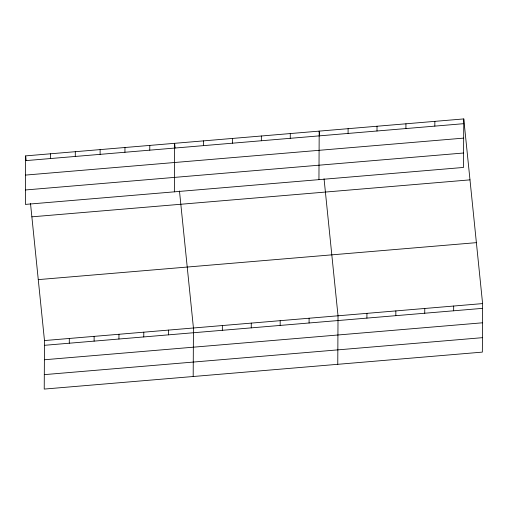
<?xml version="1.0" encoding="UTF-8"?>
<svg xmlns="http://www.w3.org/2000/svg" width="508" height="508" viewBox="0 0 508 508"><rect width="100%" height="100%" fill="white"/><g stroke="black" fill="none" stroke-linecap="round" stroke-linejoin="round"><path stroke-width="0.76" d="M25.654 155.886L25.4 204.406L463.518 167.443L463.772 118.923L25.654 155.886L26.13 160.572M30.512 203.543L44.482 340.557L44.228 389.077L482.346 352.114L482.6 303.594L463.772 118.923M50.457 158.547L50.483 153.791M69.285 343.224L69.31 338.461M75.286 156.451L75.305 151.695M94.113 341.128L94.132 336.366M100.108 154.356L100.133 149.6M118.936 339.033L118.961 334.27M124.936 152.26L124.962 147.504M143.764 336.937L143.789 332.181M149.765 150.171L149.79 145.409M168.593 334.842L168.618 330.086M174.358 191.84L174.612 143.313L175.095 148.006M193.186 376.511L193.44 327.99L179.47 190.976M203.505 145.637L203.53 140.875M222.333 330.308L222.358 325.552M232.423 143.192L232.448 138.436M251.25 327.87L251.276 323.113M261.334 140.754L261.36 135.998M280.162 325.431L280.187 320.669M290.252 138.316L290.278 133.56M309.08 322.993L309.105 318.23M318.941 179.641L319.195 131.121L319.672 135.807M337.769 364.312L338.023 315.792L324.053 178.778M348.082 133.439L348.107 128.676M366.909 318.11L366.935 313.353M377 131.001L377.025 126.238M395.827 315.671L395.853 310.915M405.917 128.556L405.943 123.8M424.745 313.233L424.771 308.47M434.829 126.117L434.854 121.361M453.657 310.794L453.682 306.032M25.629 160.642L463.747 123.679M25.552 175.082L463.671 138.119M25.476 189.967L463.594 153.003M31.864 216.827L469.983 179.864M38.271 279.616L476.39 242.653M44.482 340.557L482.6 303.594M44.456 345.313L482.575 308.35M44.38 359.759L482.498 322.796M44.304 374.637L482.422 337.674"/></g></svg>
